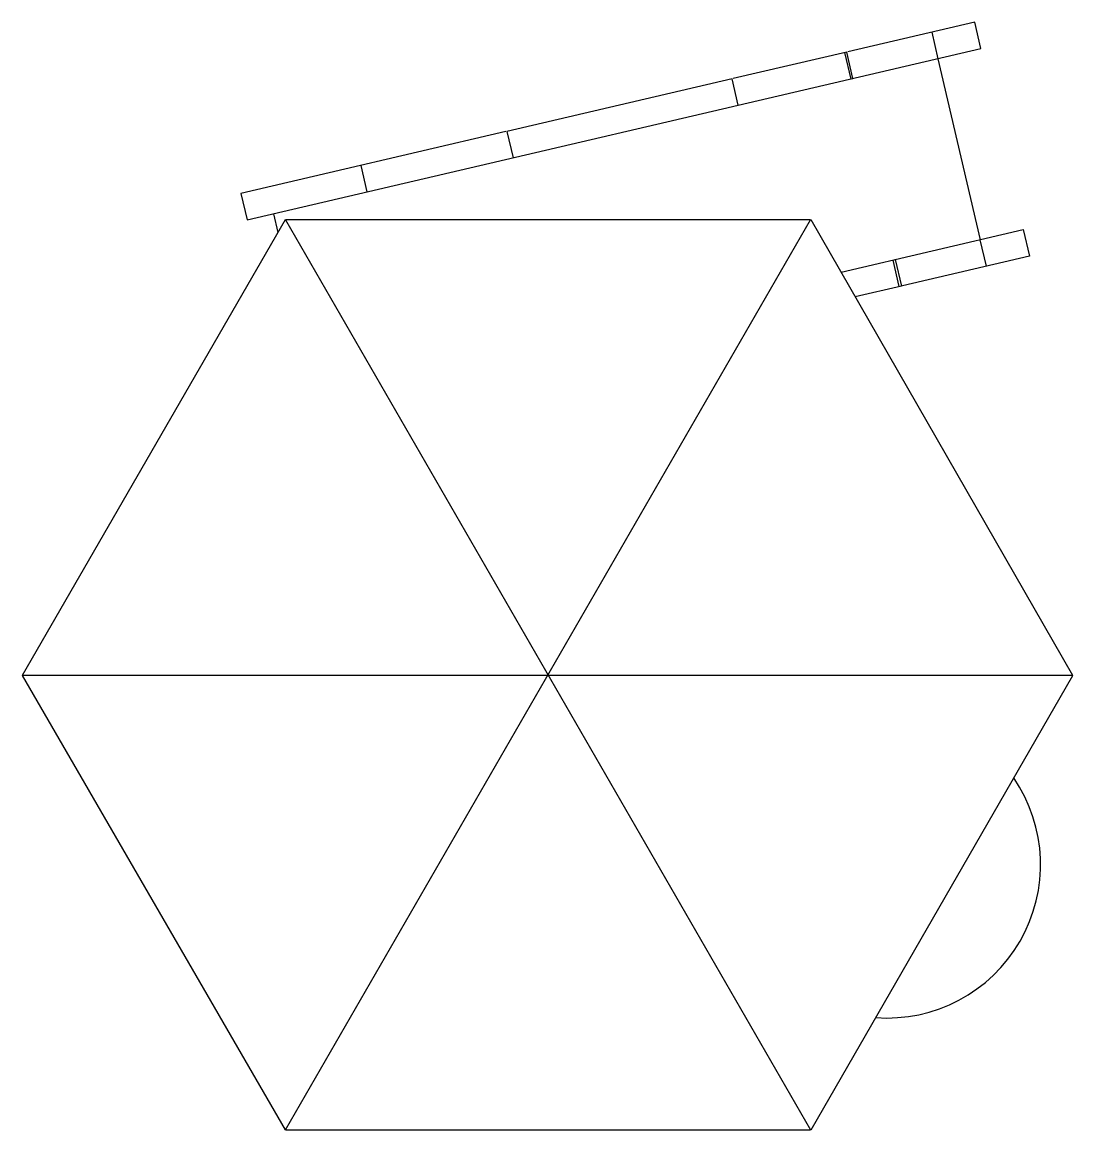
# Model space of a CAD drawing. Extents: x -1.16 to 1.16, y -1 to 1.44.
import ezdxf

# ---------------------------------------------------------------- set-up
doc = ezdxf.new("R2010")
doc.units = 0
doc.header["$LTSCALE"] = 0.375
doc.layers.get('0').update_dxf_attribs({"color": 155, "linetype": 'CONTINUOUS'})

msp = doc.modelspace()

# ---------------------------------------------------------------- linework, layer by layer
at = {"color": 0, "linetype": 'BYBLOCK'}
for p, q in [((0.9406, 1.4411), (0.6606, 1.3757)), ((0.8456, 1.4189), (0.8593, 1.3605)), ((0.9542, 1.3826), (0.9406, 1.4411)), ((-0.6647, 1.0047), (0.9542, 1.3826)), ((0.6582, 1.3751), (0.4074, 1.3166)), ((0.6533, 1.374), (0.667, 1.3156)), ((0.6718, 1.3167), (0.6582, 1.3751)), ((0.8593, 1.3605), (0.9525, 0.9612)), ((0.405, 1.316), (-0.0917, 1.2001)), ((0.4186, 1.2576), (0.405, 1.316)), ((0.6694, 1.3161), (0.6718, 1.3167)), ((-0.0941, 1.1995), (-0.6784, 1.0631)), ((-0.0917, 1.2001), (-0.078, 1.1417)), ((-0.3994, 1.0667), (-0.413, 1.1251)), ((-0.6784, 1.0631), (-0.6647, 1.0047)), ((-0.5807, 1.005), (-1.1607, 0)), ((-0.6063, 1.0183), (-0.5967, 0.9773)), ((-0.5795, -1.0025), (0.578, 1.005)), ((0.578, 1.005), (-0.5795, 1.005)), ((-0.5795, 1.005), (0.578, -1.0025)), ((1.1568, 0), (0.5793, 1.005)), ((0.6456, 0.8896), (1.0474, 0.9834)), ((1.0474, 0.9834), (1.0611, 0.9249)), ((0.9661, 0.9028), (0.9525, 0.9612)), ((0.7738, 0.8579), (0.7602, 0.9163)), ((0.7626, 0.9169), (0.765, 0.9174)), ((0.765, 0.9174), (0.7787, 0.859)), ((1.0611, 0.9249), (0.7811, 0.8596)), ((0.7787, 0.859), (0.6768, 0.8352)), ((1.1568, 0), (-1.1607, 0)), ((-1.1607, 0), (-0.5807, -1.0025)), ((0.5793, -1.0025), (1.1568, 0)), ((-0.5795, -1.0025), (0.578, -1.0025))]:
    msp.add_line(p, q, dxfattribs=at)
msp.add_arc((0.7471, -0.4173), 0.3385, 265.7408, 34.3702, dxfattribs=at)

doc.saveas('drawing.dxf')
